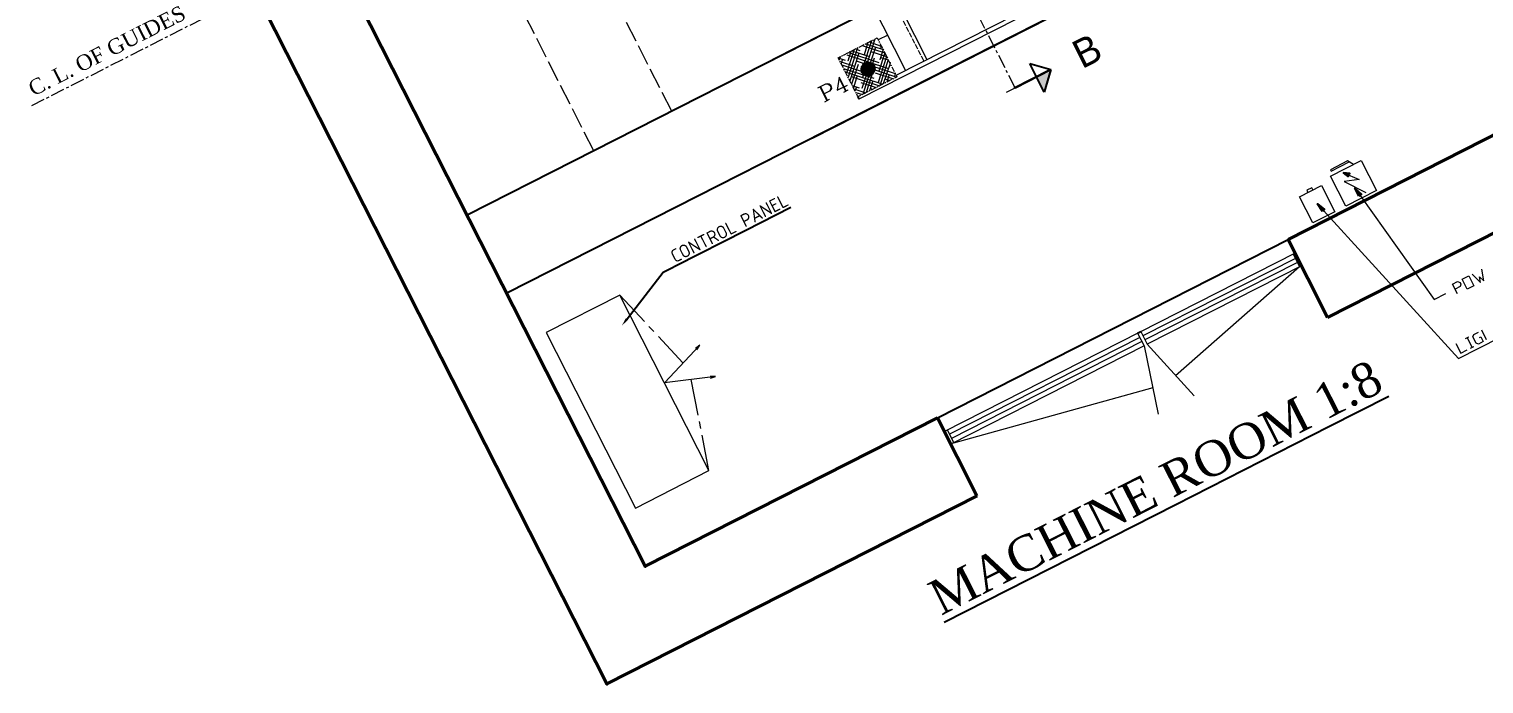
# Model space of a CAD drawing. Header units: millimetres. Extents: x 9028 to 18688, y -22518 to -16466.
# Drawn here: x 12677 to 16007, y -21082 to -19585 of the extents above; entities that cross this region are included whole.
import ezdxf
from ezdxf import colors
from ezdxf.entities.mleader import LeaderData, LeaderLine
from ezdxf.math import Vec2, Vec3

# ---------------------------------------------------------------- set-up
doc = ezdxf.new("R2010")
doc.units = ezdxf.units.MM
doc.linetypes.add('$0$ACAD_ISO02W100', pattern=[15, 12, -3])
doc.linetypes.add('$0$CENTER', pattern=[50.8, 31.75, -6.35, 6.35, -6.35])
for name, color, linetype, lineweight in [('$0$Car', 3, 'Continuous', 18), ('$0$CL', 2, '$0$CENTER', 0), ('$0$DL', 8, '$0$ACAD_ISO02W100', 0), ('$0$Wall', 1, 'Continuous', 50)]:
    doc.layers.add(name, color=color, linetype=linetype, lineweight=lineweight)
doc.layers.add('$0$Text', color=6, linetype='Continuous')
doc.styles.add('$0$nassar2', font='cent.shx', dxfattribs={"height": 60})
doc.styles.add('$0$top', font='cent.shx', dxfattribs={"height": 40})
doc.dimstyles.new('$0$Nassar2', dxfattribs={"dimtxt": 35, "dimasz": 25, "dimexe": 1.25, "dimexo": 0.625, "dimtad": 1, "dimtxsty": '$0$nassar2', "dimblk": '$0$_Oblique', "dimcen": 2.5, "dimadec": 0, "dimazin": 0, "dimtfac": 1, "dimtmove": 0, "dimatfit": 3, "dimldrblk": '$0$_Oblique', "dimfxl": 1, "dimarcsym": 0})

# ---------------------------------------------------------------- blocks, each defined once
blk = doc.blocks.new('$0$_Oblique')
at = {"color": 0, "linetype": 'ByBlock', "lineweight": -2}
blk.add_line((-0.5, -0.5), (0.5, 0.5), dxfattribs=at)
blk = doc.blocks.new('*D56')
at = {"color": 0, "lineweight": -2, "transparency": 16777216}
for p, q in [((15184.9, -17451.6), (15783.3, -17147.6)), ((15782.2, -17148.2), (16914.4, -19377.1)), ((16317.1, -19680.5), (16915.5, -19376.6))]:
    blk.add_line(p, q, dxfattribs=at)
at = {"layer": 'Defpoints', "color": 0, "transparency": 16777216}
for p in [(15184.3, -17451.9), (16914.4, -19377.1), (16316.6, -19680.8)]:
    blk.add_point(p, dxfattribs=at)
at = {"color": 0, "lineweight": -2, "transparency": 16777216, "xscale": 25, "yscale": 25, "zscale": 25}
for p, rotation in [((15782.2, -17148.2), 116.9290163711014), ((16914.4, -19377.1), 296.9290163711014)]:
    blk.add_blockref('$0$_Oblique', p, dxfattribs=dict(at, rotation=rotation))
at = {"color": 0, "transparency": 16777216, "insert": (16471.7, -18437.9), "char_height": 60, "attachment_point": 5, "rotation": 296.929, "style": '$0$nassar2'}
blk.add_mtext('M/C ROOM DEPTH 2500', dxfattribs=at)

msp = doc.modelspace()

# ---------------------------------------------------------------- hatches: boundary and pattern name
at = {"layer": '$0$Car', "lineweight": 25, "ltscale": 4, "transparency": 16777216}
h = msp.add_hatch(color=256, dxfattribs=at)
h.dxf.hatch_style = 1
h.paths.add_polyline_path([(14982.93, -19694.048), (15000.865, -19729.116), (15015.453, -19677.414)])
at = {"true_color": 0x000007}
h = msp.add_hatch(color=7, dxfattribs=at)
h.paths.add_polyline_path([(14589.155, -19688.406), (14582.715, -19675.727), (14586.316, -19686.304)])
h.paths.add_polyline_path([(14582.715, -19675.727), (14586.316, -19686.304), (14582.499, -19678.791)])
h = msp.add_hatch(color=7, dxfattribs=at)
h.paths.add_polyline_path([(14591.518, -19689.569), (14583.17, -19673.133), (14589.155, -19688.406)])
h.paths.add_polyline_path([(14583.17, -19673.133), (14589.155, -19688.406), (14582.715, -19675.727)])
h = msp.add_hatch(color=7, dxfattribs=at)
h.paths.add_polyline_path([(14593.881, -19690.731), (14583.624, -19670.539), (14591.518, -19689.569)])
h.paths.add_polyline_path([(14583.624, -19670.539), (14591.518, -19689.569), (14583.17, -19673.133)])
h = msp.add_hatch(color=7, dxfattribs=at)
h.paths.add_polyline_path([(14596.945, -19690.947), (14585.257, -19667.938), (14593.881, -19690.731)])
h.paths.add_polyline_path([(14585.257, -19667.938), (14593.881, -19690.731), (14583.624, -19670.539)])
h = msp.add_hatch(color=7, dxfattribs=at)
h.paths.add_polyline_path([(14599.77, -19690.694), (14586.889, -19665.337), (14596.945, -19690.947)])
h.paths.add_polyline_path([(14586.889, -19665.337), (14596.945, -19690.947), (14585.257, -19667.938)])
h = msp.add_hatch(color=7, dxfattribs=at)
h.paths.add_polyline_path([(14602.356, -19689.971), (14588.998, -19663.674), (14599.77, -19690.694)])
h.paths.add_polyline_path([(14588.998, -19663.674), (14599.77, -19690.694), (14586.889, -19665.337)])
h = msp.add_hatch(color=7, dxfattribs=at)
h.paths.add_polyline_path([(14604.942, -19689.248), (14591.346, -19662.482), (14602.356, -19689.971)])
h.paths.add_polyline_path([(14591.346, -19662.482), (14602.356, -19689.971), (14588.998, -19663.674)])
h = msp.add_hatch(color=7, dxfattribs=at)
h.paths.add_polyline_path([(14607.521, -19687.347), (14594.402, -19661.52), (14604.942, -19689.248)])
h.paths.add_polyline_path([(14594.402, -19661.52), (14604.942, -19689.248), (14591.346, -19662.482)])
h = msp.add_hatch(color=7, dxfattribs=at)
h.paths.add_polyline_path([(14609.392, -19685.215), (14597.227, -19661.267), (14607.521, -19687.347)])
h.paths.add_polyline_path([(14597.227, -19661.267), (14607.521, -19687.347), (14594.402, -19661.52)])
h = msp.add_hatch(color=7, dxfattribs=at)
h.paths.add_polyline_path([(14611.025, -19682.614), (14600.052, -19661.013), (14609.392, -19685.215)])
h.paths.add_polyline_path([(14600.052, -19661.013), (14609.392, -19685.215), (14597.227, -19661.267)])
h = msp.add_hatch(color=7, dxfattribs=at)
h.paths.add_polyline_path([(14611.718, -19680.489), (14602.176, -19661.706), (14611.025, -19682.614)])
h.paths.add_polyline_path([(14602.176, -19661.706), (14611.025, -19682.614), (14600.052, -19661.013)])
h = msp.add_hatch(color=7, dxfattribs=at)
h.paths.add_polyline_path([(14612.642, -19677.657), (14605.247, -19663.1), (14611.718, -19680.489)])
h.paths.add_polyline_path([(14605.247, -19663.1), (14611.718, -19680.489), (14602.176, -19661.706)])
h = msp.add_hatch(color=7, dxfattribs=at)
h.paths.add_polyline_path([(14612.388, -19674.832), (14607.379, -19664.971), (14612.642, -19677.657)])
h.paths.add_polyline_path([(14607.379, -19664.971), (14612.642, -19677.657), (14605.247, -19663.1)])
h = msp.add_hatch(color=7, dxfattribs=at)
h.paths.add_polyline_path([(14612.135, -19672.007), (14609.511, -19666.842), (14612.388, -19674.832)])
h.paths.add_polyline_path([(14609.511, -19666.842), (14612.388, -19674.832), (14607.379, -19664.971)])
for points in [[(14611.173, -19668.951), (14612.135, -19672.007), (14609.511, -19666.842)], [(15692.558, -19919.031), (15695.375, -19917.6), (15695.845, -19917.362)], [(15695.375, -19917.6), (15700.071, -19915.215), (15695.845, -19917.362)], [(15720.89, -19966.668), (15711.826, -19948.824), (15726.518, -19962.627)], [(15637.26, -20002.06), (15626.079, -19984.7), (15641.941, -19997.319)]]:
    msp.add_hatch(color=7, dxfattribs=at).paths.add_polyline_path(points)
h = msp.add_hatch(color=7, dxfattribs=at)
h.paths.add_polyline_path([(14586.316, -19686.304), (14582.499, -19678.791), (14585.123, -19683.956)])
h.paths.add_polyline_path([(14582.499, -19678.791), (14585.123, -19683.956), (14583.93, -19681.608)])
h = msp.add_hatch(color=7, dxfattribs=at)
h.paths.add_polyline_path([(15700.071, -19915.215), (15685.454, -19913.188), (15695.375, -19917.6)])
h.paths.add_polyline_path([(15685.454, -19913.188), (15695.375, -19917.6), (15692.558, -19919.031)])
h = msp.add_hatch(color=7, dxfattribs=at)
h.paths.add_polyline_path([(15692.558, -19919.031), (15695.845, -19917.362)])
h.paths.add_polyline_path([(15692.558, -19919.031), (15695.845, -19917.362), (15696.583, -19922.304)])

# ---------------------------------------------------------------- linework, layer by layer
at = {"layer": '$0$Car', "lineweight": 25, "ltscale": 4}
for p, q in [((15000.865, -19729.116), (14967.397, -19663.676)), ((14967.397, -19663.676), (15015.5, -19677.249)), ((15013.129, -19678.595), (14931.95, -19720.112)), ((14934.274, -19718.932), (15015.453, -19677.414)), ((15015.453, -19677.414), (15000.865, -19729.116))]:
    msp.add_line(p, q, dxfattribs=at)
at = {"layer": '$0$Car', "ltscale": 4}
msp.add_line((14914.468, -19728.824), (14982.93, -19694.048), dxfattribs=at)
at = {"layer": '$0$CL'}
for p, q in [((14933.968, -19719.08), (13934.604, -17751.697)), ((12683.499, -19759.75), (15603.265, -18276.608))]:
    msp.add_line(p, q, dxfattribs=at)
at = {"layer": '$0$DL', "ltscale": 4}
for p, q in [((14148.116, -19772.867), (13423.498, -18346.358)), ((13969.802, -19863.445), (13245.184, -18436.935))]:
    msp.add_line(p, q, dxfattribs=at)
at = {"layer": '$0$DL'}
msp.add_lwpolyline([(14725.045, -19657.777), (13857.401, -17947.993)], dxfattribs=at)
at = {"layer": '$0$Wall'}
for p, q in [((15649.323, -20244.086), (16407.138, -19859.142)), ((15558.746, -20065.773), (15649.323, -20244.086)), ((14756.235, -20473.421), (14846.813, -20651.734))]:
    msp.add_line(p, q, dxfattribs=at)
for points in [[(16407.138, -19859.142), (16585.452, -19768.565), (15270.405, -17179.716), (12684.857, -18493.086), (13999.904, -21081.935), (14846.894, -20651.693)], [(15558.746, -20065.773), (16316.561, -19680.828), (15184.345, -17451.908), (12955.425, -18584.123), (14087.64, -20813.044), (14756.317, -20473.379)]]:
    msp.add_lwpolyline(points, dxfattribs=at)
for p, q in [((14574.406, -19739.613), (14576.791, -19744.309)), ((14756.235, -20473.421), (15558.746, -20065.773)), ((15214.496, -20280.061), (15221.54, -20276.483))]:
    msp.add_line(p, q)
at = {"color": 7, "linetype": 'Continuous', "lineweight": 20}
for points in [[(13864.477, -17944.399), (14732.124, -19654.181)], [(14683.252, -19679.006), (13815.074, -17969.494)], [(14642.761, -19598.557), (14620.69, -19609.768)], [(14501.808, -19710.435), (14501.866, -19710.258)], [(14494.876, -19731.678), (14495.569, -19729.554)]]:
    msp.add_lwpolyline(points, dxfattribs=at)
for points in [[(15908.964, -18878.417), (13680.043, -20010.633)], [(14470.227, -19833.57), (15999.541, -19056.731), (15908.964, -18878.417), (15139.644, -19269.205)], [(15999.541, -19056.731), (13770.62, -20188.946)], [(14611.391, -19537.539), (14379.65, -19655.256)]]:
    msp.add_lwpolyline(points)
at = {"color": 7, "linetype": 'Continuous', "lineweight": 20, "true_color": 0x000007}
for points in [[(14576.791, -19744.309), (15196.635, -19429.449), (15196.635, -19429.449)], [(14661.479, -19690.066), (15098.188, -19468.233), (15098.188, -19468.233)], [(14613.14, -19607.696), (14584.959, -19695.263), (14584.959, -19695.263)], [(14607.974, -19610.32), (14611.753, -19611.945), (14611.753, -19611.945)], [(14608.444, -19610.082), (14610.322, -19609.127), (14610.322, -19609.127)], [(14612.67, -19607.935), (14618.305, -19605.072), (14618.305, -19605.072)], [(14618.305, -19605.072), (14621.406, -19611.177), (14621.406, -19611.177)], [(14541.294, -19644.191), (14552.564, -19638.467), (14552.564, -19638.467)], [(14548.83, -19643.908), (14643.955, -19675.338), (14643.955, -19675.338)], [(14565.712, -19631.788), (14549.315, -19683.241), (14549.315, -19683.241)], [(14557.729, -19635.843), (14551.275, -19658.025), (14551.275, -19658.025)], [(14573.695, -19627.733), (14551.745, -19695.003), (14551.745, -19695.003)], [(14552.564, -19638.467), (14621.959, -19661.109), (14621.959, -19661.109)], [(14554.912, -19637.274), (14556.79, -19636.32), (14556.79, -19636.32)], [(14576.364, -19639.964), (14555.8, -19702.986), (14555.8, -19702.986)], [(14559.138, -19635.127), (14570.408, -19629.403), (14570.408, -19629.403)], [(14560.077, -19634.65), (14600.439, -19647.82), (14600.439, -19647.82)], [(14568.53, -19630.357), (14578.443, -19633.591), (14578.443, -19633.591)], [(14572.756, -19628.21), (14575.104, -19627.017), (14575.104, -19627.017)], [(14576.982, -19626.063), (14588.252, -19620.338), (14588.252, -19620.338)], [(14614.198, -19626.062), (14583.238, -19720.949), (14583.238, -19720.949)], [(14584.026, -19622.485), (14635.718, -19639.352), (14635.718, -19639.352)], [(14605.157, -19611.751), (14586.68, -19669.578), (14586.68, -19669.578)], [(14597.174, -19615.806), (14588.402, -19643.892), (14588.402, -19643.892)], [(14590.6, -19619.146), (14592.948, -19617.953), (14592.948, -19617.953)], [(14592.009, -19618.43), (14631.901, -19631.838), (14631.901, -19631.838)], [(14594.826, -19616.999), (14606.096, -19611.274), (14606.096, -19611.274)], [(14599.991, -19614.375), (14627.846, -19623.856), (14627.846, -19623.856)], [(14603.898, -19636.021), (14640.011, -19647.804), (14640.011, -19647.804)], [(14635.718, -19639.352), (14622.086, -19681.13), (14622.086, -19681.13)], [(14622.36, -19613.055), (14623.553, -19615.403), (14623.553, -19615.403)], [(14631.901, -19631.838), (14624.277, -19655.206), (14624.277, -19655.206)], [(14624.745, -19617.751), (14630.232, -19628.551), (14630.232, -19628.551)], [(14627.608, -19623.386), (14625.998, -19629.521), (14625.998, -19629.521)], [(14631.424, -19630.899), (14632.617, -19633.247), (14632.617, -19633.247)], [(14633.571, -19635.126), (14639.534, -19646.865), (14639.534, -19646.865)], [(14529.085, -19650.393), (14534.72, -19647.531), (14534.72, -19647.531)], [(14532.186, -19656.498), (14529.085, -19650.393), (14529.085, -19650.393)], [(14529.323, -19650.863), (14544.902, -19655.946), (14544.902, -19655.946)], [(14534.25, -19647.769), (14531.709, -19655.559), (14531.709, -19655.559)], [(14534.333, -19660.724), (14533.14, -19658.376), (14533.14, -19658.376)], [(14533.379, -19658.846), (14566.66, -19669.705), (14566.66, -19669.705)], [(14541.011, -19673.872), (14535.525, -19663.072), (14535.525, -19663.072)], [(14538.998, -19653.628), (14535.764, -19663.541), (14535.764, -19663.541)], [(14537.068, -19646.338), (14539.416, -19645.146), (14539.416, -19645.146)], [(14537.434, -19666.828), (14588.417, -19683.464), (14588.417, -19683.464)], [(14541.489, -19674.811), (14610.645, -19696.985), (14610.645, -19696.985)], [(14543.397, -19678.568), (14542.204, -19676.22), (14542.204, -19676.22)], [(14574.642, -19665.65), (14559.855, -19710.969), (14559.855, -19710.969)], [(14570.587, -19657.667), (14659.809, -19686.779), (14659.809, -19686.779)], [(14581.59, -19683.978), (14597.555, -19675.868), (14605.904, -19692.304)], [(14611.769, -19651.517), (14585.206, -19734.127), (14585.206, -19734.127)], [(14597.555, -19675.868), (14589.445, -19659.903), (14589.445, -19659.903)], [(14592.345, -19671.426), (14663.156, -19694.531), (14663.156, -19694.531)], [(14597.555, -19675.868), (14613.521, -19667.758), (14613.521, -19667.758)], [(14639.773, -19647.335), (14620.365, -19706.816), (14620.365, -19706.816)], [(14643.828, -19655.317), (14624.651, -19714.09), (14624.651, -19714.09)], [(14626.125, -19649.541), (14643.828, -19655.317), (14643.828, -19655.317)], [(14647.883, -19663.3), (14632.164, -19710.274), (14632.164, -19710.274)], [(14640.488, -19648.743), (14641.681, -19651.091), (14641.681, -19651.091)], [(14642.874, -19653.439), (14648.36, -19664.239), (14648.36, -19664.239)], [(14647.883, -19663.3), (14648.807, -19660.468), (14648.807, -19660.468)], [(14649.552, -19666.587), (14650.745, -19668.935), (14650.745, -19668.935)], [(14651.938, -19671.283), (14657.424, -19682.083), (14657.424, -19682.083)], [(14482.786, -19719.507), (14500.63, -19710.442), (14505.572, -19709.704), (14508.166, -19710.159), (14511.244, -19712.73), (14513.391, -19716.957), (14513.652, -19720.959), (14512.489, -19723.322), (14508.979, -19726.878), (14497.239, -19732.841)], [(14500.63, -19710.442), (14504.163, -19710.42), (14506.287, -19711.113), (14509.836, -19713.446), (14511.982, -19717.672), (14511.774, -19721.913), (14511.081, -19724.038), (14508.979, -19726.878)], [(14547.604, -19726.161), (14531.622, -19694.699), (14526.868, -19724.88), (14550.346, -19712.953)], [(14531.645, -19698.233), (14546.195, -19726.877), (14546.195, -19726.877)], [(14550.314, -19692.186), (14544.351, -19680.446), (14544.351, -19680.446)], [(14545.305, -19682.325), (14631.694, -19710.513), (14631.694, -19710.513)], [(14552.461, -19696.412), (14551.268, -19694.064), (14551.268, -19694.064)], [(14559.14, -19709.56), (14553.654, -19698.76), (14553.654, -19698.76)], [(14559.035, -19693.073), (14623.712, -19714.568), (14623.712, -19714.568)], [(14572.921, -19691.335), (14563.91, -19718.952), (14563.91, -19718.952)], [(14581.031, -19707.301), (14616.198, -19718.384), (14616.198, -19718.384)], [(14610.286, -19677.672), (14593.189, -19730.072), (14593.189, -19730.072)], [(14608.327, -19702.888), (14600.702, -19726.256), (14600.702, -19726.256)], [(14614.103, -19685.185), (14655.643, -19698.348), (14655.643, -19698.348)], [(14633.573, -19709.558), (14622.303, -19715.283), (14622.303, -19715.283)], [(14635.861, -19698.944), (14647.66, -19702.403), (14647.66, -19702.403)], [(14638.268, -19707.173), (14635.921, -19708.366), (14635.921, -19708.366)], [(14646.162, -19688.986), (14640.147, -19706.219), (14640.147, -19706.219)], [(14651.417, -19700.494), (14640.147, -19706.219), (14640.147, -19706.219)], [(14655.643, -19698.348), (14653.765, -19699.302), (14653.765, -19699.302)], [(14663.626, -19694.292), (14657.991, -19697.155), (14657.991, -19697.155)], [(14659.809, -19686.779), (14658.199, -19692.914), (14658.199, -19692.914)], [(14658.617, -19684.431), (14659.809, -19686.779), (14659.809, -19686.779)], [(14660.763, -19688.658), (14663.626, -19694.292), (14663.626, -19694.292)], [(14487.482, -19717.121), (14503.463, -19748.583), (14503.463, -19748.583)], [(14488.891, -19716.406), (14504.872, -19747.867), (14504.872, -19747.867)], [(14541.969, -19729.024), (14552.3, -19723.776), (14552.3, -19723.776)], [(14561.525, -19714.256), (14560.332, -19711.908), (14560.332, -19711.908)], [(14561.287, -19713.786), (14576.865, -19718.869), (14576.865, -19718.869)], [(14568.204, -19727.404), (14562.718, -19716.604), (14562.718, -19716.604)], [(14565.342, -19721.769), (14592.25, -19730.549), (14592.25, -19730.549)], [(14571.2, -19717.021), (14567.727, -19726.465), (14567.727, -19726.465)], [(14569.397, -19729.752), (14584.736, -19734.366), (14584.736, -19734.366)], [(14570.589, -19732.1), (14569.397, -19729.752), (14569.397, -19729.752)], [(14574.406, -19739.613), (14571.543, -19733.978), (14571.543, -19733.978)], [(14573.452, -19737.735), (14576.754, -19738.421), (14576.754, -19738.421)], [(14580.041, -19736.751), (14574.406, -19739.613), (14574.406, -19739.613)], [(14584.736, -19734.366), (14582.389, -19735.558), (14582.389, -19735.558)], [(14597.885, -19727.687), (14586.615, -19733.411), (14586.615, -19733.411)], [(14602.111, -19725.54), (14600.233, -19726.494), (14600.233, -19726.494)], [(14602.789, -19721.06), (14608.215, -19722.439), (14608.215, -19722.439)], [(14615.729, -19718.623), (14604.459, -19724.347), (14604.459, -19724.347)], [(14620.424, -19716.237), (14618.077, -19717.43), (14618.077, -19717.43)], [(14498.768, -19750.968), (14509.568, -19745.482), (14509.568, -19745.482)], [(15694.942, -19886.511), (15655.498, -19906.547), (15655.498, -19906.547)], [(15655.498, -19906.547), (15657.167, -19909.834), (15657.167, -19909.834)], [(15657.167, -19909.834), (15698.96, -19888.605), (15698.96, -19888.605)], [(15708.419, -19894.434), (15694.942, -19886.511), (15694.942, -19886.511)], [(15685.454, -19913.188), (15721.121, -19928.743), (15687.467, -19933.432)], [(15687.467, -19933.432), (15736.387, -19958.796), (15736.387, -19958.796)], [(15615.748, -19952.732), (15613.124, -19947.566), (15601.385, -19953.529), (15604.008, -19958.695)], [(15723.708, -19965.236), (15892.928, -20203.006), (15919.694, -20189.41)], [(15639.601, -19999.689), (15949.107, -20338.291), (15949.107, -20338.291)], [(15574.663, -20097.108), (14772.153, -20504.756), (14772.153, -20504.756)], [(15575.446, -20109.116), (15226.549, -20286.344), (15226.549, -20286.344)], [(15570.437, -20099.255), (15585.226, -20128.369), (15585.226, -20128.369)], [(15580.217, -20118.507), (15231.32, -20295.735), (15231.32, -20295.735)], [(15589.452, -20126.222), (15236.329, -20305.596), (15236.329, -20305.596)], [(15585.226, -20128.369), (15300.857, -20377.971), (15300.857, -20377.971)], [(15979.999, -20145.314), (15998.961, -20164.037), (15996.524, -20151.097), (16006.475, -20160.22), (16002.538, -20133.864)], [(15946.838, -20190.514), (15935.389, -20167.974), (15946.659, -20162.249), (15952.323, -20164.098), (15954.232, -20167.854), (15952.383, -20173.519), (15941.113, -20179.244)], [(15949.107, -20338.291), (16282.038, -20169.173), (16282.038, -20169.173)], [(14029.497, -20192.975), (14085.862, -20253.508), (14085.862, -20253.508)], [(14096.149, -20265.032), (14107.219, -20276.158), (14107.219, -20276.158)], [(15221.54, -20276.483), (15236.329, -20305.596), (15236.329, -20305.596)], [(16013.141, -20295.722), (16001.93, -20273.651), (16001.93, -20273.651)], [(14117.705, -20288.073), (14173.871, -20348.214), (14173.871, -20348.214)], [(14248.709, -20379.166), (14131.339, -20393.465), (14212.507, -20307.899)], [(14205.303, -20317.962), (14212.507, -20307.899), (14202.537, -20315.426)], [(15219.505, -20289.922), (14783.736, -20511.278), (14783.736, -20511.278)], [(15229.285, -20309.174), (14786.942, -20533.87), (14786.942, -20533.87)], [(15224.276, -20299.313), (14788.507, -20520.669), (14788.507, -20520.669)], [(15214.496, -20280.061), (15229.285, -20309.174), (15261.37, -20465.374)], [(15236.329, -20305.596), (15343.546, -20423.631), (15343.546, -20423.631)], [(15942.763, -20303.706), (15953.974, -20325.776), (15969, -20318.143)], [(15964.833, -20292.495), (15972.346, -20288.679), (15972.346, -20288.679)], [(15968.59, -20290.587), (15979.8, -20312.657), (15979.8, -20312.657)], [(15996.616, -20289.938), (15999.903, -20288.268), (16005.627, -20299.538), (15994.827, -20305.024), (15989.162, -20303.176), (15981.768, -20288.619), (15983.616, -20282.954), (15994.416, -20277.468)], [(15976.044, -20314.566), (15983.557, -20310.749), (15983.557, -20310.749)], [(14208.806, -20467.417), (14192.967, -20385.806), (14192.967, -20385.806)], [(14236.75, -20382.778), (14248.709, -20379.166), (14236.333, -20379.048)], [(14793.516, -20530.53), (15249.673, -20403.97), (15249.673, -20403.97)], [(14214.5, -20498.023), (14211.846, -20482.129), (14211.846, -20482.129)], [(14778.727, -20501.417), (14793.516, -20530.53), (14793.516, -20530.53)], [(14233.38, -20594.346), (14217.739, -20513.127), (14217.739, -20513.127)]]:
    msp.add_lwpolyline(points, dxfattribs=at)
at = {"color": 7, "linetype": 'Continuous', "lineweight": -2, "true_color": 0x000007}
for points in [[(14582.715, -19675.727), (14586.316, -19686.304), (14582.499, -19678.791)], [(14583.17, -19673.133), (14589.155, -19688.406), (14582.715, -19675.727)], [(14589.155, -19688.406), (14582.715, -19675.727), (14586.316, -19686.304)], [(14583.624, -19670.539), (14591.518, -19689.569), (14583.17, -19673.133)], [(14591.518, -19689.569), (14583.17, -19673.133), (14589.155, -19688.406)], [(14585.257, -19667.938), (14593.881, -19690.731), (14583.624, -19670.539)], [(14593.881, -19690.731), (14583.624, -19670.539), (14591.518, -19689.569)], [(14586.889, -19665.337), (14596.945, -19690.947), (14585.257, -19667.938)], [(14596.945, -19690.947), (14585.257, -19667.938), (14593.881, -19690.731)], [(14588.998, -19663.674), (14599.77, -19690.694), (14586.889, -19665.337)], [(14599.77, -19690.694), (14586.889, -19665.337), (14596.945, -19690.947)], [(14591.346, -19662.482), (14602.356, -19689.971), (14588.998, -19663.674)], [(14602.356, -19689.971), (14588.998, -19663.674), (14599.77, -19690.694)], [(14594.402, -19661.52), (14604.942, -19689.248), (14591.346, -19662.482)], [(14604.942, -19689.248), (14591.346, -19662.482), (14602.356, -19689.971)], [(14597.227, -19661.267), (14607.521, -19687.347), (14594.402, -19661.52)], [(14607.521, -19687.347), (14594.402, -19661.52), (14604.942, -19689.248)], [(14600.052, -19661.013), (14609.392, -19685.215), (14597.227, -19661.267)], [(14609.392, -19685.215), (14597.227, -19661.267), (14607.521, -19687.347)], [(14602.176, -19661.706), (14611.025, -19682.614), (14600.052, -19661.013)], [(14611.025, -19682.614), (14600.052, -19661.013), (14609.392, -19685.215)], [(14605.247, -19663.1), (14611.718, -19680.489), (14602.176, -19661.706)], [(14611.718, -19680.489), (14602.176, -19661.706), (14611.025, -19682.614)], [(14607.379, -19664.971), (14612.642, -19677.657), (14605.247, -19663.1)], [(14612.642, -19677.657), (14605.247, -19663.1), (14611.718, -19680.489)], [(14609.511, -19666.842), (14612.388, -19674.832), (14607.379, -19664.971)], [(14612.388, -19674.832), (14607.379, -19664.971), (14612.642, -19677.657)], [(14611.173, -19668.951), (14612.135, -19672.007), (14609.511, -19666.842)], [(14612.135, -19672.007), (14609.511, -19666.842), (14612.388, -19674.832)], [(14586.316, -19686.304), (14582.499, -19678.791), (14585.123, -19683.956)], [(14582.499, -19678.791), (14585.123, -19683.956), (14583.93, -19681.608)], [(15700.071, -19915.215), (15685.454, -19913.188), (15695.375, -19917.6)], [(15685.454, -19913.188), (15695.375, -19917.6), (15692.558, -19919.031)], [(15692.558, -19919.031), (15692.558, -19919.031), (15695.845, -19917.362)], [(15692.558, -19919.031), (15695.845, -19917.362), (15696.583, -19922.304)], [(15692.558, -19919.031), (15695.375, -19917.6), (15695.845, -19917.362)], [(15695.375, -19917.6), (15700.071, -19915.215), (15695.845, -19917.362)], [(15720.89, -19966.668), (15711.826, -19948.824), (15726.518, -19962.627)], [(15637.26, -20002.06), (15626.079, -19984.7), (15641.941, -19997.319)]]:
    msp.add_lwpolyline(points, close=True, dxfattribs=at)
at = {"color": 7, "linetype": 'Continuous', "lineweight": 20, "true_color": 0x000007}
for points in [[(15761.088, -19953.928), (15690.651, -19989.708), (15655.826, -19921.149), (15726.263, -19885.37)], [(15665.764, -20002.35), (15615.519, -20027.873), (15585.225, -19968.236), (15635.47, -19942.713)], [(15700.071, -19915.215), (15685.454, -19913.188), (15696.583, -19922.304), (15695.845, -19917.362)], [(15968.908, -20179.303), (15957.459, -20156.763), (15972.485, -20149.13), (15983.935, -20171.67)], [(14029.497, -20192.975), (13861.117, -20278.507), (14065, -20679.877), (14233.38, -20594.346)]]:
    msp.add_lwpolyline(points, close=True, dxfattribs=at)
msp.add_open_spline([(14604.234, -19689.017), (14611.748, -19685.2), (14614.99, -19676.464), (14611.173, -19668.951), (14611.173, -19668.951), (14607.357, -19661.438), (14598.151, -19658.434), (14590.638, -19662.251), (14590.638, -19662.251), (14583.594, -19665.829), (14580.591, -19675.034), (14584.407, -19682.547), (14584.407, -19682.547), (14588.224, -19690.061), (14597.191, -19692.595), (14604.234, -19689.017)], degree=3, knots=[0, 0, 0, 0, 0.0625, 0.0625, 0.0625, 0.062501, 0.125, 0.125, 0.125, 0.125001, 0.1875, 0.1875, 0.1875, 0.187501, 1, 1, 1, 1], dxfattribs=at)

# ---------------------------------------------------------------- texts
at = {"layer": '$0$Text', "insert": (12671.509, -19708.026), "char_height": 35, "attachment_point": 1, "rotation": 26.929016, "style": '$0$top'}
msp.add_mtext_dynamic_manual_height_columns('C. L. OF GUIDES', width=812.66208, gutter_width=175, heights=[0], dxfattribs=at)
at = {"ltscale": 4, "insert": (15109.939, -19592.662), "char_height": 65, "attachment_point": 3, "rotation": 26.65697}
msp.add_mtext_dynamic_manual_height_columns('B', width=315.98199, gutter_width=125, heights=[0], dxfattribs=at)
at = {"attachment_point": 1, "rotation": 26.929016}
for s, width, gutter_width, heights, insert, char_height in [('{\\Fdin|c0;\\LCONTROL PANEL}', 659.17336, 1, [0], (14141.867, -20093.529), 30), ('{\\Fcent|c0;\\L\\C6;MACHINE ROOM 1:8}', 2967.5499, 12.5, [224.771], (14728.374, -20855.232), 80)]:
    msp.add_mtext_dynamic_manual_height_columns(s, width=width, gutter_width=gutter_width, heights=heights, dxfattribs=dict(at, insert=insert, char_height=char_height))

# ---------------------------------------------------------------- dimensions: what is measured, and where the dimension line sits
dim = msp.add_linear_dim(base=(16914.422, -19377.136), p1=(15184.343, -17451.909), p2=(16316.561, -19680.828), angle=116.929016, text='M/C ROOM DEPTH <>', dimstyle='$0$Nassar2')
dim.commit()
dim.dimension.update_dxf_attribs({"geometry": '*D56', "text_midpoint": (16444.371, -18451.776), "dimtype": 160})

# ---------------------------------------------------------------- leaders
ml = msp.add_multileader_mtext('Standard')
ml.set_content('', color=256, style='$0$nassar2')
ml.set_leader_properties()
ml.build(insert=Vec2(0, 0))
ml.multileader.update_dxf_attribs({"text_left_attachment_type": 6, "text_right_attachment_type": 6, "arrow_head_size": 19.409})
ctx = ml.context
ctx.base_point, ctx.char_height, ctx.arrow_head_size, ctx.landing_gap_size, ctx.plane_origin, ctx.plane_x_axis, ctx.plane_y_axis = Vec3(14176.852, -20116.137), 60, 19.409, 0.09, Vec3(13348.985, -20694.191), Vec3(0.89156829, 0.45288629), Vec3(-0.45288629, 0.89156829)
ctx.left_attachment, ctx.right_attachment = 6, 6
notes = []
notes.append((ctx, [(0, (1, 1, 0), (14128.447, -20140.725), (0.89156829, 0.45288629), 54.292, [(0, [(14034.038, -20262.922)], 0, [])])]))
ctx.mtext.insert, ctx.mtext.text_direction, ctx.mtext.rotation, ctx.mtext.flow_direction = Vec3(14149.759, -20062.602), Vec3(0.89156829, 0.45288629), 0.47, 5
for ctx, leaders in notes:
    for number, flags, end, landing, length, lines in leaders:
        leader = LeaderData()
        leader.index, (leader.has_last_leader_line, leader.has_dogleg_vector, leader.attachment_direction) = number, flags
        leader.last_leader_point, leader.dogleg_vector, leader.dogleg_length = Vec3(end), Vec3(landing), length
        for number, points, colour, breaks in lines:
            line = LeaderLine()
            line.index, line.vertices, line.color, line.breaks = number, Vec3.list(points), colors.encode_raw_color(colour), breaks
            leader.lines.append(line)
        ctx.leaders.append(leader)

doc.saveas('drawing.dxf')
